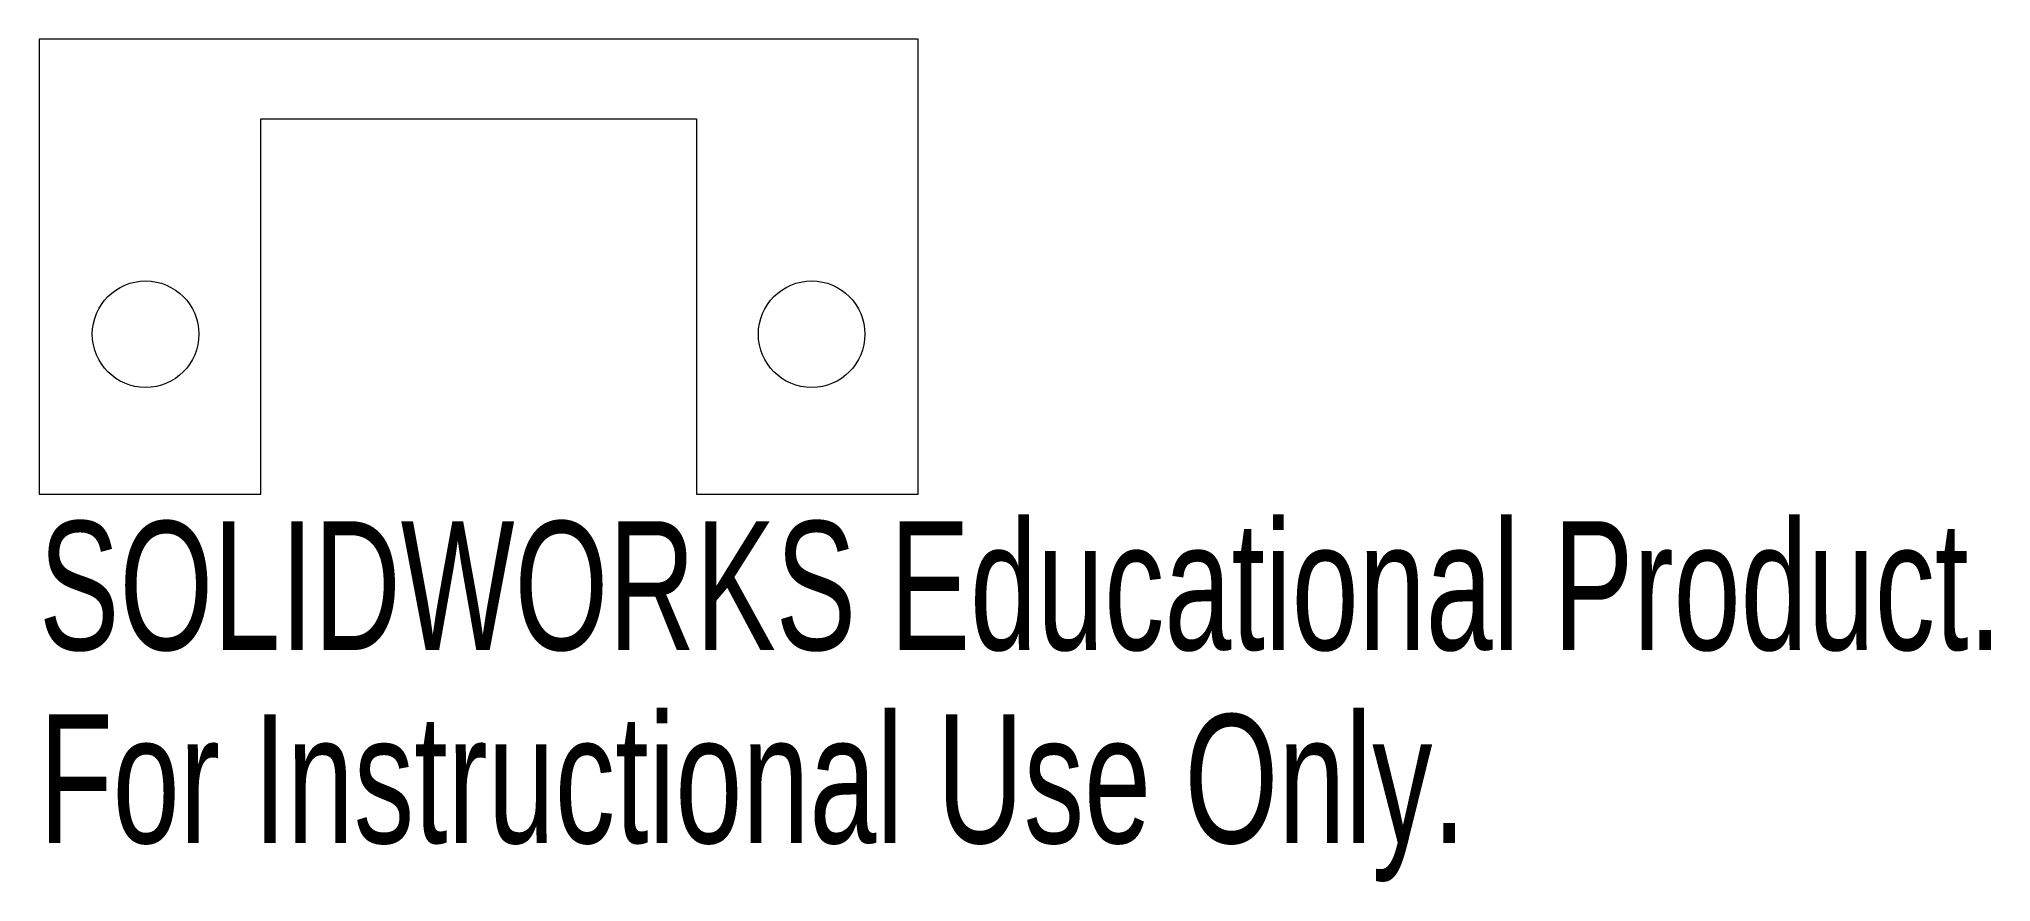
# Model space of a CAD drawing. Header units: millimetres. Extents: x -16.5 to 56.8, y -24.6 to 7.
import ezdxf

# ---------------------------------------------------------------- set-up
doc = ezdxf.new("R2010")
doc.units = ezdxf.units.MM
doc.styles.add('SLDTEXTSTYLE0', font='TXT', dxfattribs={"width": 0.7})

msp = doc.modelspace()

# ---------------------------------------------------------------- linework, layer by layer
at = {"color": 7, "linetype": 'Continuous', "lineweight": 15}
for p, q in [((16.5, 7.04), (-16.5, 7.04)), ((-16.5, 7.04), (-16.5, -10.04)), ((16.5, -10.04), (16.5, 7.04)), ((-8.175, 4.04), (8.175, 4.04)), ((-8.175, -10.04), (-8.175, 4.04)), ((8.175, 4.04), (8.175, -10.04)), ((-16.5, -10.04), (-8.175, -10.04)), ((8.175, -10.04), (16.5, -10.04))]:
    msp.add_line(p, q, dxfattribs=at)
for centre in [(-12.5, -4.04), (12.5, -4.04)]:
    msp.add_circle(centre, 2, dxfattribs=at)

# ---------------------------------------------------------------- texts
at = {"color": 7, "linetype": 'Continuous', "char_height": 4.83362, "attachment_point": 1, "style": 'SLDTEXTSTYLE0'}
for s, insert in [('SOLIDWORKS Educational Product.', (-16.5, -11.06)), ('For Instructional Use Only.', (-16.5, -18.31))]:
    msp.add_mtext(s, dxfattribs=dict(at, insert=insert))

doc.saveas('drawing.dxf')
